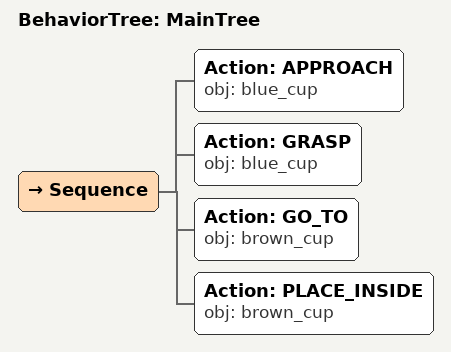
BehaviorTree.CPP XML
<root main_tree_to_execute="MainTree">
  <BehaviorTree ID="MainTree">
    <Sequence>
      <!-- Approach blue_cup -->
      <Action ID="APPROACH" obj="blue_cup" />
      <!-- Grasp blue_cup -->
      <Action ID="GRASP" obj="blue_cup" />
      <!-- Go to brown_cup -->
      <Action ID="GO_TO" obj="brown_cup" />
      <!-- Place inside brown_cup -->
      <Action ID="PLACE_INSIDE" obj="brown_cup" />
    </Sequence>
  </BehaviorTree>
</root>
